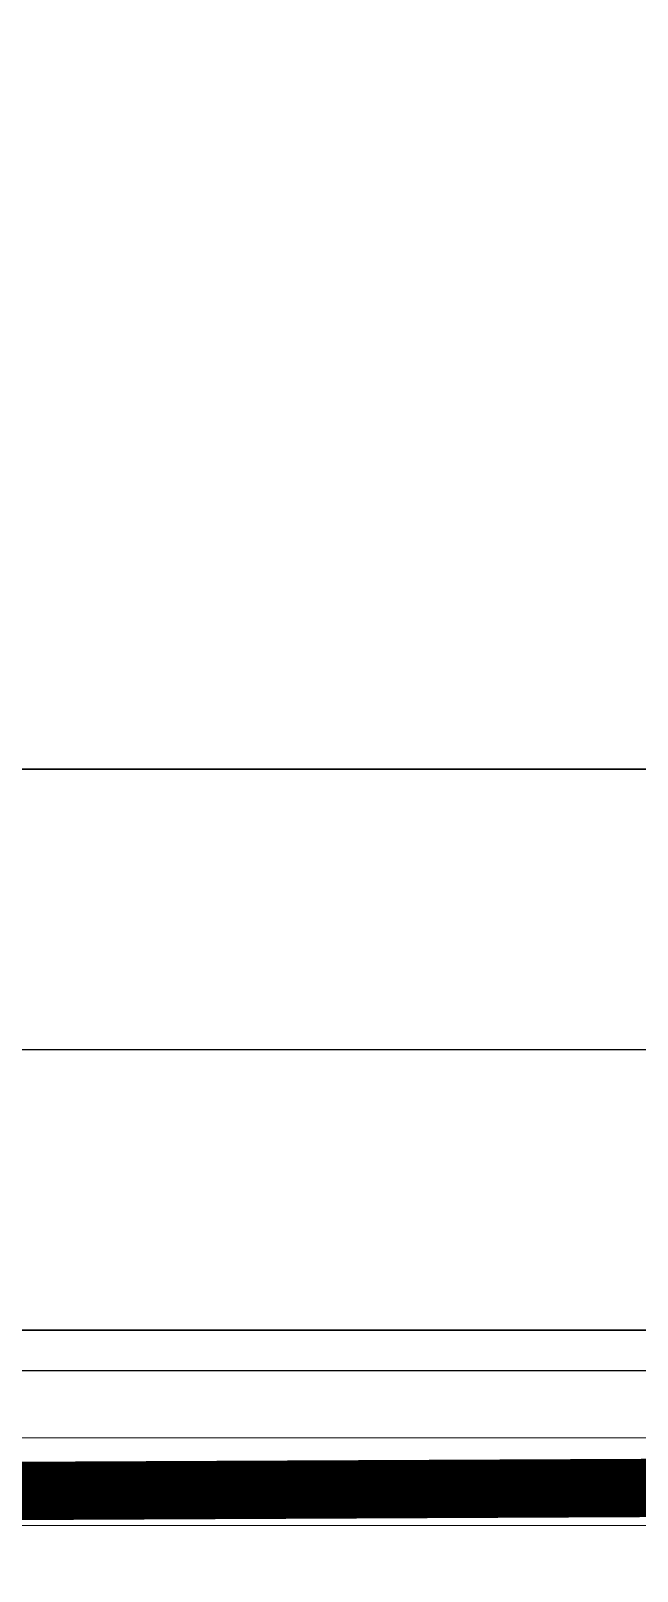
# Model space of a CAD drawing. Header units: metres. Extents: x 75097 to 220762, y -1557923 to -1361206.
# Drawn here: x 109773 to 110813, y -1426781 to -1424140 of the extents above; entities that cross this region are included whole.
import ezdxf

# ---------------------------------------------------------------- set-up
doc = ezdxf.new("R2010")
doc.units = ezdxf.units.M
doc.linetypes.add('DASHED2', pattern=[0.375, 0.25, -0.125])
doc.layers.get('0').update_dxf_attribs({"lineweight": 0})
doc.layers.add('A-100 - Copy$0$axes', color=8, linetype='Continuous')
doc.layers.add('A-100 - Copy$0$Walls', color=8, linetype='Continuous', lineweight=0)
doc.layers.add('E-LG', color=245, linetype='Continuous', lineweight=30)
doc.layers.add('E-POWR', color=7, linetype='Continuous', lineweight=9, true_color=0x4e7e3e)

# ---------------------------------------------------------------- blocks, each defined once
blk = doc.blocks.new('A-100 - Copy')
at = {"layer": 'A-100 - Copy$0$axes'}
for p, q in [((178940.3, -1425887.7, 2.4), (96042.2, -1425887.7, 2.4)), ((178940.3, -1426437.7, 2.4), (96049.7, -1426437.7, 2.4))]:
    blk.add_line(p, q, dxfattribs=at)
at = {"layer": 'A-100 - Copy$0$Walls'}
for p, q in [((108078.3, -1426552.7, 2.4), (112616.9, -1426552.7, 2.4)), ((108068.3, -1426702.7, 2.4), (112866.9, -1426703.5, 2.4))]:
    blk.add_line(p, q, dxfattribs=at)

msp = doc.modelspace()

# ---------------------------------------------------------------- linework, layer by layer
at = {"layer": 'E-LG', "color": 1}
msp.add_lwpolyline([(114121.9, -1438163.1), (113976.1, -1437823.1), (112072.6, -1437823.1), (112072.6, -1431172), (112496.9, -1430971.6), (112081, -1430928.9), (112081, -1425669.9), (112433.9, -1425522.7), (112069.9, -1425406.5), (108550.8, -1425406.5), (108550.8, -1424950.6), (108261.7, -1424857.6), (108557.5, -1424816.6), (108557.5, -1421791.1), (108261.7, -1421679.4), (108556.9, -1421628.8), (112349.4, -1421628.8), (112433.9, -1421592.4), (112335.3, -1421540.3), (108551.1, -1421540.3), (108551.1, -1418318.7), (108261.7, -1418252.7)], dxfattribs=at)
at = {"layer": 'E-POWR', "color": 240, "linetype": 'DASHED2', "ltscale": 500, "true_color": 0xf10e52, "const_width": 100, "elevation": 0}
msp.add_lwpolyline([(115595.3, -1375232.9), (115595.3, -1391802.7), (116997.3, -1391802.7), (116997.2, -1396837.7), (115052.2, -1396837.7), (115298.3, -1426617.7), (94944.9, -1426713.6), (95011.4, -1395531.3), (100350.3, -1395542.7), (100350.3, -1389463.8)], dxfattribs=at)
at = {"layer": 'E-POWR', "const_width": 3}
msp.add_lwpolyline([(112430, -1421212.1), (112430, -1422407.9), (111798.3, -1422407.9), (111798.3, -1422876), (111542.6, -1422876), (108265.1, -1422876), (108265.1, -1425235.3), (108265.1, -1426320.7), (108265.1, -1426368.1), (112430, -1426368.1), (112430, -1425147.7)], dxfattribs=at)

# ---------------------------------------------------------------- next in the draw order: block references
msp.add_blockref('A-100 - Copy', (0, 0))

doc.saveas('drawing.dxf')
